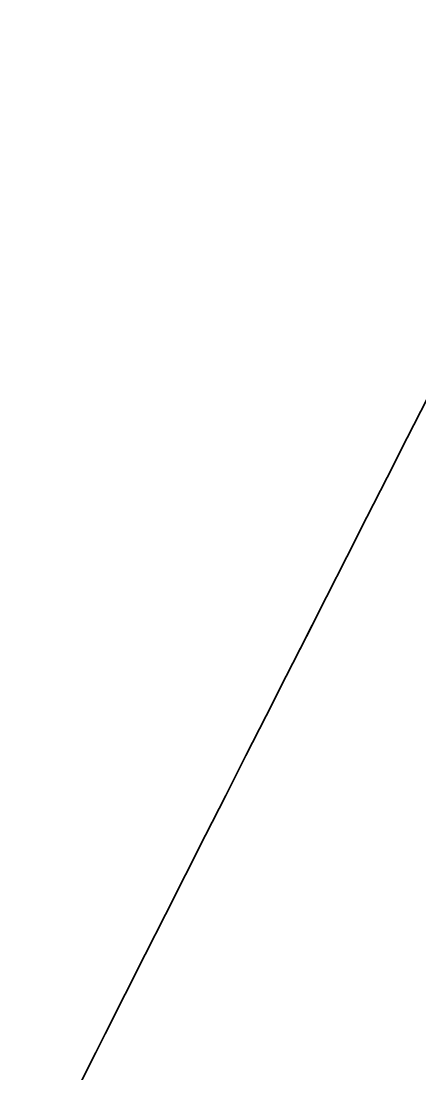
# Model space of a CAD drawing. Header units: millimetres. Extents: x 0 to 1845, y -1231 to 1016.
# Drawn here: x 88.3205 to 88.3561, y 964.7811 to 964.8751 of the extents above; entities that cross this region are included whole.
import ezdxf

# ---------------------------------------------------------------- set-up
doc = ezdxf.new("R2010")
doc.units = ezdxf.units.MM
doc.layers.add('Blocks', color=7, linetype='Continuous')
doc.layers.add('Blocks$Inner', color=7, linetype='Continuous', lineweight=25, true_color=0x007f00)
doc.layers.add('Blocks$Outline', color=7, linetype='Continuous', lineweight=35, true_color=0xff3f3f)

# ---------------------------------------------------------------- blocks, each defined once
blk = doc.blocks.new('Falcon Lounge Chair Front')
at = {"layer": 'Blocks$Inner'}
blk.add_open_spline([(86.115187, 954.979854), (86.115186, 955.101544), (86.115895, 955.225418), (86.117449, 955.35174), (86.119077, 955.483979), (86.121636, 955.619315), (86.125366, 955.758548), (86.133647, 956.067611), (86.14738, 956.390601), (86.170301, 956.740032), (86.199077, 957.178724), (86.241086, 957.638622), (86.303534, 958.129026), (86.396331, 958.857754), (86.532437, 959.625536), (86.71747, 960.3952), (86.792331, 960.70659), (86.875295, 961.019351), (86.966146, 961.330885), (87.179013, 962.060828), (87.440318, 962.798596), (88.041034, 964.227357), (88.386061, 964.93231), (88.770345, 965.612684), (89.543406, 966.981387), (90.488505, 968.274158), (91.563515, 969.428321), (92.634008, 970.577636), (93.849657, 971.608085), (95.160054, 972.47664), (96.218234, 973.178021), (97.34902, 973.780967), (98.521129, 974.269579), (98.644935, 974.321189), (98.769271, 974.371552), (99.010236, 974.466316), (99.126816, 974.510893), (99.243802, 974.554352), (101.856427, 975.524915), (104.707915, 975.9465), (107.489289, 975.770752)], degree=3, knots=[-0.861224, -0.861224, -0.861224, -0.861224, -0.290551, -0.290551, -0.290551, 0.306067, 0.306067, 0.306067, 1.625693, 1.625693, 1.625693, 3.280402, 3.280402, 3.280402, 5.758649, 5.758649, 5.758649, 6.759317, 6.759317, 6.759317, 9.110251, 9.110251, 11.477138, 11.477138, 11.477138, 16.24405, 16.24405, 16.24405, 20.987573, 20.987573, 20.987573, 24.812145, 24.812145, 24.812145, 25.214901, 25.214901, 25.589631, 25.589631, 25.589631, 34.052246, 34.052246, 34.052246, 34.052246], dxfattribs=at)
at = {"layer": 'Blocks$Outline'}
blk.add_rational_spline([(52.976928, 1001.469907), (50.338333, 999.568594), (47.699738, 997.667281), (28.384684, 983.749282), (32.867679, 953.754969), (63.749367, 747.135276), (119.660028, 551.311246)], [0.998681745094, 0.998681745094, 0.998681745094, 0.792652414876, 0.998681745094, 0.963729987554, 0.937195781218], degree=2, knots=[-795.571784, -795.571784, -795.571784, -795.544303, -795.544303, -743.229829, -743.229829, -312.89021, -312.89021, -312.89021], dxfattribs=at)
blk.add_open_spline([(102.680065, 975.490535), (101.507319, 975.280074), (100.353995, 974.966777), (99.243802, 974.554352), (99.126816, 974.510893), (99.010236, 974.466316), (98.769271, 974.371552), (98.644935, 974.321189), (98.521129, 974.269579), (97.34902, 973.780967), (96.218234, 973.178021), (95.160054, 972.47664), (93.849657, 971.608085), (92.634008, 970.577636), (91.563515, 969.428321), (90.488505, 968.274158), (89.543406, 966.981387), (88.770345, 965.612684), (88.603491, 965.317269), (88.444038, 965.01722), (88.292345, 964.713579)], degree=3, knots=[-30.336869, -30.336869, -30.336869, -30.336869, -26.740817, -26.740817, -26.740817, -26.366087, -26.366087, -25.963332, -25.963332, -25.963332, -22.13876, -22.13876, -22.13876, -17.395236, -17.395236, -17.395236, -12.628325, -12.628325, -12.628325, -11.600634, -11.600634, -11.600634, -11.600634], dxfattribs=at)

msp = doc.modelspace()

# ---------------------------------------------------------------- block references
at = {"layer": 'Blocks'}
msp.add_blockref('Falcon Lounge Chair Front', (0, 0), dxfattribs=at)

doc.saveas('drawing.dxf')
